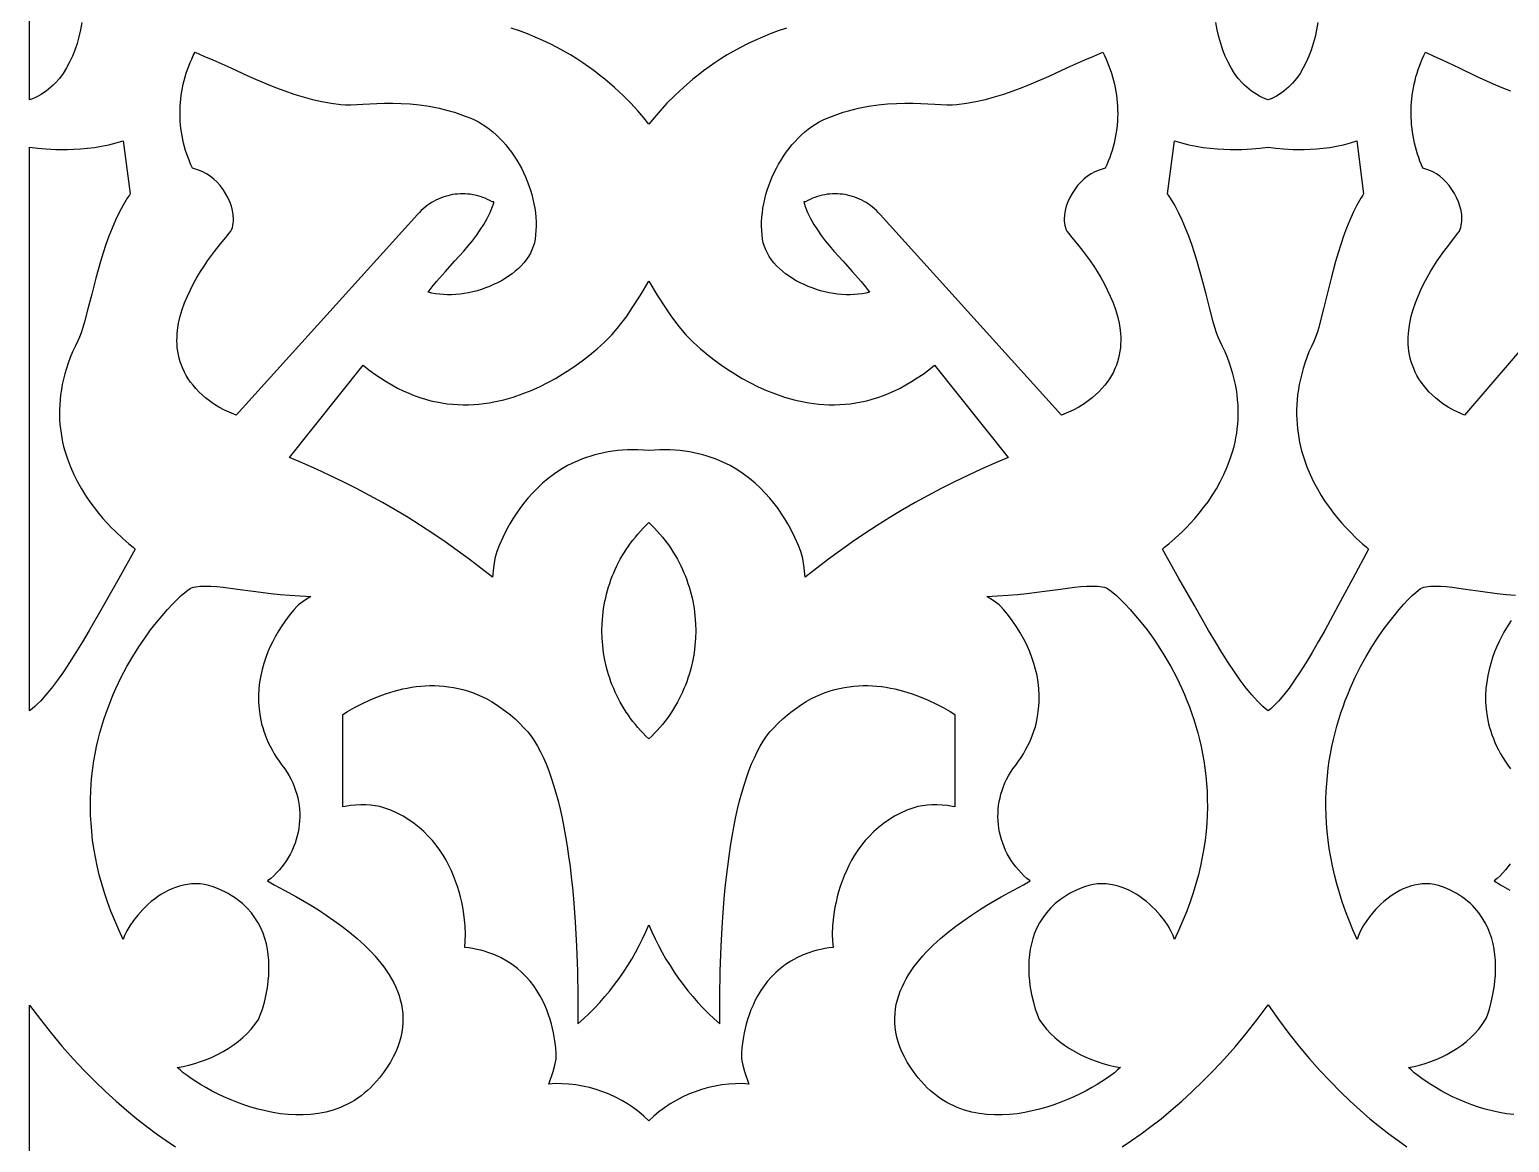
# Model space of a CAD drawing. Extents: x -350 to 350, y -780 to 780.
# Drawn here: x -270 to -174.4, y -647.1 to -575.2 of the extents above; entities that cross this region are included whole.
import ezdxf

# ---------------------------------------------------------------- set-up
doc = ezdxf.new("R2010")
doc.units = 0
doc.layers.add('LAYER_1', color=18, linetype='CONTINUOUS')

msp = doc.modelspace()

# ---------------------------------------------------------------- linework, layer by layer
at = {"layer": 'LAYER_1'}
for points in [[(-266.619, -574.721), (-266.708, -575.183), (-266.814, -575.633), (-266.937, -576.069), (-267.078, -576.492), (-267.238, -576.897), (-267.417, -577.285), (-267.615, -577.654), (-267.835, -578.001), (-268.075, -578.326), (-268.338, -578.627), (-268.477, -578.768), (-268.623, -578.902), (-268.774, -579.029), (-268.931, -579.149), (-269.094, -579.262), (-269.263, -579.368), (-269.439, -579.466), (-269.62, -579.556), (-269.808, -579.638), (-270, -579.712), (-270, -539.779)], [(-221.117, -575.075), (-221.65, -575.256), (-222.167, -575.449), (-222.669, -575.654), (-223.154, -575.869), (-223.623, -576.093), (-224.077, -576.326), (-224.516, -576.566), (-224.938, -576.813), (-225.346, -577.065), (-225.738, -577.322), (-226.114, -577.582), (-226.476, -577.845), (-226.823, -578.11), (-227.154, -578.376), (-227.773, -578.906), (-228.333, -579.427), (-228.835, -579.932), (-229.28, -580.413), (-229.669, -580.863), (-230.002, -581.273), (-230.336, -580.863), (-230.724, -580.413), (-231.169, -579.932), (-231.671, -579.427), (-232.231, -578.906), (-232.85, -578.376), (-233.182, -578.11), (-233.528, -577.845), (-233.89, -577.582), (-234.267, -577.322), (-234.659, -577.065), (-235.066, -576.813), (-235.489, -576.566), (-235.927, -576.326), (-236.381, -576.093), (-236.85, -575.869), (-237.336, -575.654), (-237.837, -575.449), (-238.354, -575.256), (-238.888, -575.075)], [(-186.786, -574.721), (-186.871, -575.183), (-186.971, -575.633), (-187.088, -576.069), (-187.222, -576.492), (-187.374, -576.897), (-187.544, -577.285), (-187.733, -577.654), (-187.941, -578.001), (-188.17, -578.326), (-188.419, -578.627), (-188.552, -578.768), (-188.69, -578.902), (-188.833, -579.029), (-188.983, -579.149), (-189.138, -579.262), (-189.298, -579.368), (-189.465, -579.466), (-189.637, -579.556), (-189.816, -579.638), (-190.001, -579.712), (-190.196, -579.638), (-190.384, -579.556), (-190.566, -579.466), (-190.741, -579.368), (-190.91, -579.262), (-191.073, -579.149), (-191.23, -579.029), (-191.382, -578.902), (-191.527, -578.768), (-191.667, -578.627), (-191.929, -578.326), (-192.17, -578.001), (-192.389, -577.654), (-192.588, -577.285), (-192.767, -576.897), (-192.926, -576.492), (-193.067, -576.069), (-193.19, -575.633), (-193.296, -575.183), (-193.385, -574.721)], [(-166.188, -587.12), (-177.319, -600.072), (-178.035, -599.748), (-178.381, -599.561), (-178.549, -599.458), (-178.711, -599.346), (-178.963, -599.156), (-179.197, -598.961), (-179.414, -598.763), (-179.615, -598.562), (-179.801, -598.357), (-179.97, -598.15), (-180.125, -597.939), (-180.265, -597.726), (-180.39, -597.511), (-180.502, -597.293), (-180.601, -597.074), (-180.686, -596.852), (-180.759, -596.63), (-180.82, -596.405), (-180.869, -596.18), (-180.907, -595.954), (-180.934, -595.727), (-180.95, -595.5), (-180.957, -595.273), (-180.954, -595.045), (-180.941, -594.818), (-180.92, -594.591), (-180.853, -594.139), (-180.755, -593.691), (-180.631, -593.248), (-180.484, -592.813), (-180.317, -592.388), (-180.132, -591.973), (-179.935, -591.57), (-179.727, -591.182), (-179.513, -590.81), (-179.296, -590.455), (-179.078, -590.119), (-178.657, -589.512), (-178.276, -589.003), (-177.963, -588.604), (-177.744, -588.33), (-177.646, -588.193), (-177.596, -588.072), (-177.556, -587.947), (-177.525, -587.819), (-177.503, -587.687), (-177.49, -587.553), (-177.485, -587.417), (-177.498, -587.14), (-177.542, -586.858), (-177.613, -586.576), (-177.709, -586.295), (-177.829, -586.019), (-177.97, -585.752), (-178.13, -585.496), (-178.307, -585.255), (-178.498, -585.031), (-178.701, -584.827), (-178.915, -584.647), (-179.136, -584.495), (-179.363, -584.372), (-179.627, -584.258), (-179.883, -584.164), (-180.008, -584.126), (-180.105, -583.902), (-180.195, -583.675), (-180.278, -583.446), (-180.355, -583.216), (-180.425, -582.983), (-180.489, -582.75), (-180.546, -582.514), (-180.597, -582.278), (-180.641, -582.041), (-180.678, -581.802), (-180.709, -581.563), (-180.733, -581.324), (-180.751, -581.083), (-180.762, -580.843), (-180.767, -580.602), (-180.765, -580.362), (-180.757, -580.121), (-180.742, -579.881), (-180.72, -579.642), (-180.692, -579.402), (-180.658, -579.164), (-180.617, -578.927), (-180.569, -578.69), (-180.515, -578.455), (-180.454, -578.222), (-180.387, -577.989), (-180.314, -577.759), (-180.234, -577.53), (-180.147, -577.304), (-180.054, -577.079), (-179.954, -576.857), (-179.848, -576.637), (-179.299, -576.88), (-178.752, -577.132), (-177.657, -577.653), (-176.561, -578.176), (-175.459, -578.679), (-174.904, -578.915), (-174.346, -579.137)], [(-174.138, -645.254), (-174.604, -645.201), (-175.066, -645.124), (-175.524, -645.026), (-175.976, -644.909), (-176.42, -644.774), (-176.854, -644.624), (-177.278, -644.461), (-177.689, -644.287), (-178.086, -644.103), (-178.467, -643.912), (-178.831, -643.717), (-179.176, -643.518), (-179.501, -643.319), (-179.804, -643.12), (-180.084, -642.925), (-180.338, -642.735), (-180.566, -642.552), (-180.765, -642.378), (-180.934, -642.216), (-180.577, -642.147), (-180.218, -642.061), (-179.86, -641.958), (-179.504, -641.837), (-179.151, -641.7), (-178.804, -641.545), (-178.463, -641.374), (-178.131, -641.187), (-177.808, -640.984), (-177.497, -640.764), (-177.199, -640.529), (-176.916, -640.279), (-176.648, -640.013), (-176.398, -639.732), (-176.168, -639.436), (-175.958, -639.126), (-175.907, -639.014), (-175.82, -638.781), (-175.711, -638.44), (-175.594, -638.006), (-175.481, -637.493), (-175.387, -636.914), (-175.352, -636.605), (-175.326, -636.285), (-175.311, -635.955), (-175.31, -635.618), (-175.324, -635.276), (-175.354, -634.929), (-175.402, -634.58), (-175.47, -634.231), (-175.56, -633.883), (-175.673, -633.538), (-175.811, -633.198), (-175.976, -632.865), (-176.169, -632.54), (-176.392, -632.225), (-176.647, -631.922), (-176.787, -631.775), (-176.936, -631.633), (-177.093, -631.494), (-177.26, -631.359), (-177.435, -631.228), (-177.62, -631.102), (-177.815, -630.981), (-178.02, -630.864), (-178.234, -630.753), (-178.459, -630.647), (-178.732, -630.538), (-179.003, -630.454), (-179.271, -630.396), (-179.536, -630.362), (-179.797, -630.349), (-180.055, -630.358), (-180.308, -630.387), (-180.557, -630.435), (-180.801, -630.5), (-181.04, -630.582), (-181.273, -630.678), (-181.5, -630.788), (-181.721, -630.91), (-181.935, -631.044), (-182.142, -631.188), (-182.342, -631.34), (-182.534, -631.5), (-182.718, -631.666), (-182.893, -631.837), (-183.06, -632.011), (-183.366, -632.367), (-183.632, -632.722), (-183.856, -633.067), (-184.035, -633.392), (-184.167, -633.687), (-184.213, -633.82), (-184.247, -633.942), (-184.522, -633.328), (-184.774, -632.72), (-185.005, -632.117), (-185.214, -631.521), (-185.403, -630.931), (-185.571, -630.347), (-185.719, -629.769), (-185.849, -629.198), (-185.96, -628.633), (-186.053, -628.075), (-186.129, -627.524), (-186.188, -626.98), (-186.231, -626.443), (-186.258, -625.913), (-186.27, -625.39), (-186.267, -624.875), (-186.251, -624.368), (-186.221, -623.868), (-186.178, -623.376), (-186.123, -622.891), (-186.056, -622.415), (-185.978, -621.947), (-185.889, -621.487), (-185.79, -621.036), (-185.682, -620.593), (-185.565, -620.159), (-185.439, -619.733), (-185.306, -619.317), (-185.165, -618.909), (-185.018, -618.51), (-184.865, -618.121), (-184.706, -617.741), (-184.374, -617.01), (-184.026, -616.317), (-183.668, -615.664), (-183.303, -615.052), (-182.936, -614.482), (-182.572, -613.954), (-182.214, -613.47), (-181.869, -613.031), (-181.539, -612.637), (-181.231, -612.289), (-180.947, -611.989), (-180.693, -611.738), (-180.473, -611.536), (-180.291, -611.384), (-180.153, -611.283), (-180.062, -611.235), (-179.939, -611.198), (-179.808, -611.169), (-179.525, -611.131), (-179.214, -611.117), (-178.876, -611.125), (-178.51, -611.151), (-178.117, -611.193), (-177.25, -611.311), (-176.277, -611.453), (-175.199, -611.596), (-174.622, -611.66), (-174.02, -611.716)], [(-174.298, -613.339), (-174.609, -613.825), (-174.768, -614.099), (-174.926, -614.391), (-175.081, -614.702), (-175.231, -615.031), (-175.374, -615.375), (-175.506, -615.736), (-175.626, -616.111), (-175.731, -616.501), (-175.819, -616.903), (-175.887, -617.318), (-175.934, -617.744), (-175.956, -618.18), (-175.953, -618.626), (-175.92, -619.081), (-175.856, -619.544), (-175.759, -620.014), (-175.697, -620.251), (-175.625, -620.49), (-175.544, -620.73), (-175.454, -620.972), (-175.353, -621.214), (-175.242, -621.458), (-175.12, -621.702), (-174.987, -621.947), (-174.843, -622.193), (-174.687, -622.44), (-174.519, -622.686), (-174.339, -622.934)], [(-174.371, -629.059), (-174.517, -629.261), (-174.673, -629.456), (-174.839, -629.645), (-175.015, -629.826), (-175.201, -629.999), (-175.397, -630.164), (-174.99, -630.411), (-174.383, -630.757)], [(-270, -662.546), (-270, -638.181), (-269.297, -639.119), (-268.591, -640.011), (-267.886, -640.855), (-267.183, -641.651), (-266.483, -642.402), (-265.788, -643.11), (-265.099, -643.774), (-264.418, -644.397), (-263.746, -644.979), (-263.084, -645.523), (-262.434, -646.03), (-261.797, -646.5), (-261.175, -646.935), (-260.569, -647.337)], [(-199.436, -647.337), (-198.83, -646.935), (-198.207, -646.5), (-197.57, -646.03), (-196.92, -645.523), (-196.259, -644.979), (-195.587, -644.397), (-194.905, -643.774), (-194.217, -643.11), (-193.522, -642.402), (-192.822, -641.651), (-192.118, -640.855), (-191.413, -640.011), (-190.707, -639.119), (-190.001, -638.178), (-189.33, -639.119), (-188.66, -640.011), (-187.99, -640.855), (-187.322, -641.651), (-186.657, -642.402), (-185.997, -643.11), (-185.342, -643.774), (-184.695, -644.397), (-184.057, -644.979), (-183.428, -645.523), (-182.81, -646.03), (-182.205, -646.5), (-181.614, -646.935), (-181.038, -647.337)]]:
    msp.add_lwpolyline(points, dxfattribs=at)
for points in [[(-258.738, -576.88), (-258.162, -577.132), (-257.01, -577.653), (-255.856, -578.176), (-254.695, -578.679), (-254.111, -578.915), (-253.524, -579.137), (-252.933, -579.342), (-252.337, -579.527), (-251.736, -579.689), (-251.13, -579.825), (-250.518, -579.933), (-249.9, -580.008), (-249.593, -580.025), (-249.252, -580.025), (-248.47, -579.991), (-247.563, -579.944), (-247.067, -579.929), (-246.542, -579.925), (-245.992, -579.938), (-245.417, -579.972), (-244.818, -580.032), (-244.196, -580.123), (-243.554, -580.25), (-243.225, -580.328), (-242.891, -580.417), (-242.553, -580.518), (-242.21, -580.631), (-241.862, -580.756), (-241.511, -580.894), (-241.258, -581.007), (-241.009, -581.135), (-240.767, -581.277), (-240.53, -581.433), (-240.299, -581.601), (-240.075, -581.782), (-239.857, -581.975), (-239.646, -582.179), (-239.442, -582.393), (-239.246, -582.617), (-239.057, -582.85), (-238.876, -583.092), (-238.704, -583.342), (-238.54, -583.598), (-238.385, -583.862), (-238.238, -584.131), (-238.101, -584.405), (-237.974, -584.684), (-237.856, -584.967), (-237.749, -585.254), (-237.652, -585.543), (-237.566, -585.834), (-237.49, -586.127), (-237.426, -586.42), (-237.373, -586.713), (-237.333, -587.006), (-237.304, -587.298), (-237.287, -587.588), (-237.283, -587.875), (-237.292, -588.16), (-237.314, -588.44), (-237.349, -588.716), (-237.396, -588.952), (-237.464, -589.182), (-237.551, -589.406), (-237.657, -589.623), (-237.781, -589.834), (-237.921, -590.038), (-238.077, -590.235), (-238.248, -590.425), (-238.432, -590.607), (-238.629, -590.781), (-238.838, -590.947), (-239.058, -591.105), (-239.288, -591.254), (-239.527, -591.395), (-239.774, -591.526), (-240.028, -591.648), (-240.288, -591.761), (-240.553, -591.864), (-240.822, -591.956), (-241.094, -592.039), (-241.369, -592.11), (-241.645, -592.171), (-241.921, -592.221), (-242.197, -592.259), (-242.47, -592.286), (-242.742, -592.301), (-243.009, -592.304), (-243.273, -592.295), (-243.53, -592.273), (-243.782, -592.238), (-244.026, -592.19), (-244.261, -592.129), (-243.994, -591.787), (-243.716, -591.451), (-243.137, -590.791), (-242.545, -590.139), (-241.959, -589.483), (-241.675, -589.15), (-241.401, -588.812), (-241.138, -588.468), (-240.89, -588.115), (-240.658, -587.754), (-240.446, -587.381), (-240.256, -586.996), (-240.091, -586.598), (-240.024, -586.377), (-240.009, -586.3), (-240.116, -586.299), (-240.267, -586.216), (-240.42, -586.14), (-240.575, -586.072), (-240.732, -586.011), (-240.89, -585.957), (-241.05, -585.91), (-241.211, -585.871), (-241.373, -585.839), (-241.536, -585.814), (-241.699, -585.796), (-241.863, -585.785), (-242.026, -585.781), (-242.189, -585.784), (-242.352, -585.794), (-242.514, -585.811), (-242.675, -585.835), (-242.835, -585.866), (-242.993, -585.904), (-243.15, -585.948), (-243.305, -585.999), (-243.458, -586.057), (-243.609, -586.121), (-243.757, -586.192), (-243.902, -586.269), (-244.045, -586.353), (-244.184, -586.444), (-244.319, -586.541), (-244.451, -586.644), (-244.579, -586.753), (-244.703, -586.869), (-244.822, -586.992), (-244.937, -587.12), (-256.654, -600.072), (-257.408, -599.748), (-257.772, -599.561), (-257.948, -599.458), (-258.119, -599.346), (-258.384, -599.156), (-258.63, -598.961), (-258.859, -598.763), (-259.071, -598.562), (-259.266, -598.357), (-259.444, -598.15), (-259.607, -597.939), (-259.754, -597.726), (-259.887, -597.511), (-260.005, -597.293), (-260.108, -597.074), (-260.198, -596.852), (-260.275, -596.63), (-260.339, -596.405), (-260.391, -596.18), (-260.43, -595.954), (-260.459, -595.727), (-260.476, -595.5), (-260.483, -595.273), (-260.479, -595.045), (-260.466, -594.818), (-260.444, -594.591), (-260.373, -594.139), (-260.271, -593.691), (-260.14, -593.248), (-259.985, -592.813), (-259.809, -592.388), (-259.615, -591.973), (-259.407, -591.57), (-259.189, -591.182), (-258.963, -590.81), (-258.734, -590.455), (-258.505, -590.119), (-258.062, -589.512), (-257.661, -589.003), (-257.332, -588.604), (-257.101, -588.33), (-256.998, -588.193), (-256.946, -588.072), (-256.903, -587.947), (-256.871, -587.819), (-256.848, -587.687), (-256.833, -587.553), (-256.828, -587.417), (-256.842, -587.14), (-256.888, -586.858), (-256.963, -586.576), (-257.064, -586.295), (-257.191, -586.019), (-257.339, -585.752), (-257.507, -585.496), (-257.693, -585.255), (-257.894, -585.031), (-258.109, -584.827), (-258.333, -584.647), (-258.566, -584.495), (-258.806, -584.372), (-259.083, -584.258), (-259.353, -584.164), (-259.484, -584.126), (-259.586, -583.902), (-259.68, -583.675), (-259.768, -583.446), (-259.849, -583.216), (-259.923, -582.983), (-259.99, -582.75), (-260.05, -582.514), (-260.104, -582.278), (-260.15, -582.041), (-260.189, -581.802), (-260.222, -581.563), (-260.247, -581.324), (-260.266, -581.083), (-260.278, -580.843), (-260.283, -580.602), (-260.281, -580.362), (-260.272, -580.121), (-260.256, -579.881), (-260.234, -579.642), (-260.204, -579.402), (-260.168, -579.164), (-260.125, -578.927), (-260.075, -578.69), (-260.018, -578.455), (-259.954, -578.222), (-259.883, -577.989), (-259.806, -577.759), (-259.721, -577.53), (-259.63, -577.304), (-259.532, -577.079), (-259.427, -576.857), (-259.316, -576.637)], [(-200.577, -576.857), (-200.472, -577.079), (-200.374, -577.304), (-200.283, -577.53), (-200.199, -577.759), (-200.121, -577.989), (-200.05, -578.222), (-199.987, -578.455), (-199.93, -578.69), (-199.88, -578.927), (-199.836, -579.164), (-199.8, -579.402), (-199.771, -579.642), (-199.748, -579.881), (-199.732, -580.121), (-199.723, -580.362), (-199.721, -580.602), (-199.726, -580.843), (-199.738, -581.083), (-199.757, -581.324), (-199.783, -581.563), (-199.815, -581.802), (-199.854, -582.041), (-199.901, -582.278), (-199.954, -582.514), (-200.014, -582.75), (-200.081, -582.983), (-200.155, -583.216), (-200.236, -583.446), (-200.324, -583.675), (-200.419, -583.902), (-200.52, -584.126), (-200.652, -584.164), (-200.922, -584.258), (-201.199, -584.372), (-201.438, -584.495), (-201.671, -584.647), (-201.896, -584.827), (-202.11, -585.031), (-202.311, -585.255), (-202.497, -585.496), (-202.665, -585.752), (-202.814, -586.019), (-202.94, -586.295), (-203.042, -586.576), (-203.117, -586.858), (-203.162, -587.14), (-203.176, -587.417), (-203.171, -587.553), (-203.157, -587.687), (-203.134, -587.819), (-203.101, -587.947), (-203.059, -588.072), (-203.007, -588.193), (-202.904, -588.33), (-202.673, -588.604), (-202.343, -589.003), (-201.942, -589.512), (-201.499, -590.119), (-201.27, -590.455), (-201.041, -590.81), (-200.816, -591.182), (-200.597, -591.57), (-200.389, -591.973), (-200.195, -592.388), (-200.019, -592.813), (-199.864, -593.248), (-199.733, -593.691), (-199.631, -594.139), (-199.56, -594.591), (-199.538, -594.818), (-199.525, -595.045), (-199.522, -595.273), (-199.528, -595.5), (-199.546, -595.727), (-199.574, -595.954), (-199.614, -596.18), (-199.665, -596.405), (-199.729, -596.63), (-199.806, -596.852), (-199.896, -597.074), (-200, -597.293), (-200.118, -597.511), (-200.25, -597.726), (-200.397, -597.939), (-200.56, -598.15), (-200.739, -598.357), (-200.934, -598.562), (-201.145, -598.763), (-201.374, -598.961), (-201.621, -599.156), (-201.885, -599.346), (-202.056, -599.458), (-202.232, -599.561), (-202.597, -599.748), (-203.35, -600.072), (-215.067, -587.12), (-215.182, -586.992), (-215.301, -586.869), (-215.425, -586.753), (-215.553, -586.644), (-215.685, -586.541), (-215.821, -586.444), (-215.96, -586.353), (-216.102, -586.269), (-216.247, -586.192), (-216.395, -586.121), (-216.546, -586.057), (-216.699, -585.999), (-216.854, -585.948), (-217.011, -585.904), (-217.169, -585.866), (-217.329, -585.835), (-217.49, -585.811), (-217.652, -585.794), (-217.815, -585.784), (-217.978, -585.781), (-218.142, -585.785), (-218.305, -585.796), (-218.468, -585.814), (-218.631, -585.839), (-218.793, -585.871), (-218.954, -585.91), (-219.114, -585.957), (-219.273, -586.011), (-219.429, -586.072), (-219.585, -586.14), (-219.738, -586.216), (-219.888, -586.299), (-219.996, -586.3), (-219.981, -586.377), (-219.913, -586.598), (-219.748, -586.996), (-219.558, -587.381), (-219.346, -587.754), (-219.115, -588.115), (-218.866, -588.468), (-218.604, -588.812), (-218.329, -589.15), (-218.045, -589.483), (-217.459, -590.139), (-216.867, -590.791), (-216.288, -591.451), (-216.01, -591.787), (-215.743, -592.129), (-215.979, -592.19), (-216.223, -592.238), (-216.474, -592.273), (-216.732, -592.295), (-216.995, -592.304), (-217.263, -592.301), (-217.534, -592.286), (-217.808, -592.259), (-218.083, -592.221), (-218.36, -592.171), (-218.635, -592.11), (-218.91, -592.039), (-219.182, -591.956), (-219.452, -591.864), (-219.717, -591.761), (-219.977, -591.648), (-220.231, -591.526), (-220.477, -591.395), (-220.716, -591.254), (-220.946, -591.105), (-221.166, -590.947), (-221.375, -590.781), (-221.572, -590.607), (-221.757, -590.425), (-221.927, -590.235), (-222.083, -590.038), (-222.224, -589.834), (-222.347, -589.623), (-222.453, -589.406), (-222.54, -589.182), (-222.608, -588.952), (-222.655, -588.716), (-222.691, -588.44), (-222.713, -588.16), (-222.721, -587.875), (-222.717, -587.588), (-222.701, -587.298), (-222.672, -587.006), (-222.631, -586.713), (-222.578, -586.42), (-222.514, -586.127), (-222.439, -585.834), (-222.352, -585.543), (-222.255, -585.254), (-222.148, -584.967), (-222.03, -584.684), (-221.903, -584.405), (-221.766, -584.131), (-221.62, -583.862), (-221.465, -583.598), (-221.301, -583.342), (-221.128, -583.092), (-220.947, -582.85), (-220.758, -582.617), (-220.562, -582.393), (-220.358, -582.179), (-220.147, -581.975), (-219.929, -581.782), (-219.705, -581.601), (-219.474, -581.433), (-219.237, -581.277), (-218.995, -581.135), (-218.747, -581.007), (-218.494, -580.894), (-218.142, -580.756), (-217.795, -580.631), (-217.452, -580.518), (-217.113, -580.417), (-216.78, -580.328), (-216.451, -580.25), (-215.808, -580.123), (-215.187, -580.032), (-214.588, -579.972), (-214.012, -579.938), (-213.462, -579.925), (-212.938, -579.929), (-212.441, -579.944), (-211.535, -579.991), (-210.753, -580.025), (-210.411, -580.025), (-210.105, -580.008), (-209.486, -579.933), (-208.874, -579.825), (-208.268, -579.689), (-207.667, -579.527), (-207.072, -579.342), (-206.481, -579.137), (-205.893, -578.915), (-205.309, -578.679), (-204.149, -578.176), (-202.995, -577.653), (-201.843, -577.132), (-201.266, -576.88), (-200.689, -576.637)], [(-263.51, -585.793), (-263.557, -585.859), (-263.698, -586.07), (-263.965, -586.515), (-264.216, -586.986), (-264.45, -587.481), (-264.67, -587.994), (-264.875, -588.521), (-265.066, -589.059), (-265.246, -589.602), (-265.414, -590.147), (-265.719, -591.224), (-265.99, -592.257), (-266.235, -593.211), (-266.46, -594.054), (-266.568, -594.423), (-266.674, -594.751), (-266.78, -595.034), (-266.885, -595.268), (-267.064, -595.636), (-267.227, -595.999), (-267.374, -596.359), (-267.506, -596.715), (-267.622, -597.067), (-267.725, -597.414), (-267.813, -597.758), (-267.887, -598.097), (-267.948, -598.432), (-267.997, -598.763), (-268.032, -599.089), (-268.056, -599.411), (-268.069, -599.728), (-268.07, -600.041), (-268.06, -600.35), (-268.04, -600.653), (-268.01, -600.952), (-267.971, -601.246), (-267.922, -601.536), (-267.865, -601.82), (-267.8, -602.1), (-267.727, -602.375), (-267.559, -602.909), (-267.364, -603.423), (-267.147, -603.916), (-266.911, -604.388), (-266.658, -604.837), (-266.393, -605.265), (-266.118, -605.67), (-265.837, -606.052), (-265.554, -606.41), (-265.271, -606.745), (-264.993, -607.055), (-264.722, -607.341), (-264.461, -607.601), (-263.987, -608.044), (-263.596, -608.382), (-263.315, -608.61), (-263.172, -608.725), (-264.243, -610.626), (-265.235, -612.382), (-266.156, -613.979), (-266.593, -614.715), (-267.015, -615.407), (-267.423, -616.053), (-267.82, -616.652), (-268.205, -617.203), (-268.58, -617.704), (-268.947, -618.153), (-269.305, -618.549), (-269.481, -618.727), (-269.656, -618.891), (-269.83, -619.041), (-270, -619.175), (-270, -582.767), (-269.47, -582.831), (-268.954, -582.877), (-268.305, -582.911), (-267.547, -582.918), (-267.136, -582.906), (-266.708, -582.881), (-266.265, -582.841), (-265.811, -582.785), (-265.348, -582.71), (-264.881, -582.614), (-264.412, -582.495), (-263.965, -582.357)], [(-183.833, -585.793), (-183.877, -585.859), (-184.011, -586.07), (-184.265, -586.515), (-184.503, -586.986), (-184.726, -587.481), (-184.934, -587.994), (-185.129, -588.521), (-185.311, -589.059), (-185.481, -589.602), (-185.641, -590.147), (-185.931, -591.224), (-186.189, -592.257), (-186.421, -593.211), (-186.635, -594.054), (-186.738, -594.423), (-186.839, -594.751), (-186.939, -595.034), (-187.039, -595.268), (-187.209, -595.636), (-187.363, -595.999), (-187.503, -596.359), (-187.628, -596.715), (-187.739, -597.067), (-187.836, -597.414), (-187.92, -597.758), (-187.991, -598.097), (-188.049, -598.432), (-188.095, -598.763), (-188.129, -599.089), (-188.152, -599.411), (-188.163, -599.728), (-188.164, -600.041), (-188.155, -600.35), (-188.136, -600.653), (-188.108, -600.952), (-188.07, -601.246), (-188.024, -601.536), (-187.97, -601.82), (-187.908, -602.1), (-187.838, -602.375), (-187.679, -602.909), (-187.494, -603.423), (-187.288, -603.916), (-187.063, -604.388), (-186.823, -604.837), (-186.571, -605.265), (-186.31, -605.67), (-186.044, -606.052), (-185.774, -606.41), (-185.506, -606.745), (-185.241, -607.055), (-184.984, -607.341), (-184.736, -607.601), (-184.286, -608.044), (-183.914, -608.382), (-183.648, -608.61), (-183.512, -608.725), (-184.529, -610.626), (-185.471, -612.382), (-186.346, -613.979), (-186.761, -614.715), (-187.162, -615.407), (-187.55, -616.053), (-187.927, -616.652), (-188.293, -617.203), (-188.649, -617.704), (-188.997, -618.153), (-189.338, -618.549), (-189.506, -618.727), (-189.672, -618.891), (-189.837, -619.041), (-190.001, -619.177), (-190.174, -619.041), (-190.348, -618.891), (-190.523, -618.727), (-190.699, -618.549), (-191.058, -618.153), (-191.424, -617.704), (-191.799, -617.203), (-192.185, -616.652), (-192.581, -616.053), (-192.99, -615.407), (-193.412, -614.715), (-193.848, -613.979), (-194.769, -612.382), (-195.761, -610.626), (-196.832, -608.725), (-196.689, -608.61), (-196.409, -608.382), (-196.018, -608.044), (-195.543, -607.601), (-195.283, -607.341), (-195.012, -607.055), (-194.733, -606.745), (-194.45, -606.41), (-194.167, -606.052), (-193.886, -605.67), (-193.612, -605.265), (-193.346, -604.837), (-193.094, -604.388), (-192.857, -603.916), (-192.64, -603.423), (-192.446, -602.909), (-192.278, -602.375), (-192.205, -602.1), (-192.139, -601.82), (-192.082, -601.536), (-192.034, -601.246), (-191.994, -600.952), (-191.964, -600.653), (-191.944, -600.35), (-191.935, -600.041), (-191.936, -599.728), (-191.948, -599.411), (-191.972, -599.089), (-192.008, -598.763), (-192.056, -598.432), (-192.117, -598.097), (-192.192, -597.758), (-192.28, -597.414), (-192.382, -597.067), (-192.499, -596.715), (-192.631, -596.359), (-192.778, -595.999), (-192.941, -595.636), (-193.12, -595.268), (-193.225, -595.034), (-193.33, -594.751), (-193.436, -594.423), (-193.544, -594.054), (-193.77, -593.211), (-194.014, -592.257), (-194.285, -591.224), (-194.591, -590.147), (-194.759, -589.602), (-194.938, -589.059), (-195.13, -588.521), (-195.335, -587.994), (-195.554, -587.481), (-195.788, -586.986), (-196.039, -586.515), (-196.307, -586.07), (-196.447, -585.859), (-196.494, -585.793), (-196.04, -582.357), (-195.592, -582.495), (-195.123, -582.614), (-194.656, -582.71), (-194.194, -582.785), (-193.74, -582.841), (-193.297, -582.881), (-192.868, -582.906), (-192.457, -582.918), (-191.7, -582.911), (-191.051, -582.877), (-190.534, -582.831), (-190.001, -582.767), (-189.495, -582.831), (-189.004, -582.877), (-188.387, -582.911), (-187.668, -582.918), (-187.278, -582.906), (-186.87, -582.881), (-186.45, -582.841), (-186.018, -582.785), (-185.579, -582.71), (-185.135, -582.614), (-184.69, -582.495), (-184.265, -582.357)], [(-229.457, -592.327), (-228.889, -593.218), (-228.591, -593.653), (-228.281, -594.078), (-227.955, -594.492), (-227.613, -594.891), (-227.46, -595.051), (-227.142, -595.36), (-226.671, -595.784), (-226.058, -596.291), (-225.701, -596.565), (-225.313, -596.847), (-224.895, -597.134), (-224.448, -597.42), (-223.973, -597.703), (-223.473, -597.978), (-222.947, -598.24), (-222.399, -598.486), (-221.828, -598.711), (-221.237, -598.912), (-220.626, -599.085), (-220.314, -599.159), (-219.998, -599.224), (-219.677, -599.28), (-219.353, -599.327), (-219.025, -599.363), (-218.693, -599.389), (-218.357, -599.403), (-218.019, -599.405), (-217.677, -599.395), (-217.332, -599.373), (-216.985, -599.337), (-216.635, -599.287), (-216.282, -599.222), (-215.928, -599.143), (-215.571, -599.049), (-215.212, -598.938), (-214.851, -598.812), (-214.489, -598.668), (-214.126, -598.507), (-213.761, -598.328), (-213.395, -598.13), (-213.029, -597.914), (-212.661, -597.678), (-212.293, -597.422), (-211.925, -597.145), (-211.556, -596.848), (-206.784, -602.823), (-207.663, -603.189), (-208.536, -603.572), (-209.403, -603.971), (-210.262, -604.387), (-211.115, -604.818), (-211.96, -605.265), (-212.798, -605.727), (-213.627, -606.205), (-214.447, -606.698), (-215.258, -607.205), (-216.059, -607.727), (-216.85, -608.263), (-217.631, -608.813), (-218.401, -609.377), (-219.16, -609.955), (-219.907, -610.546), (-219.97, -609.94), (-220.005, -609.638), (-220.054, -609.338), (-220.189, -608.896), (-220.344, -608.488), (-220.564, -607.984), (-220.853, -607.406), (-221.025, -607.096), (-221.216, -606.775), (-221.427, -606.447), (-221.658, -606.114), (-221.911, -605.779), (-222.185, -605.444), (-222.481, -605.112), (-222.8, -604.787), (-223.142, -604.469), (-223.509, -604.164), (-223.9, -603.872), (-224.316, -603.597), (-224.758, -603.341), (-225.227, -603.108), (-225.471, -603), (-225.723, -602.899), (-225.981, -602.805), (-226.246, -602.718), (-226.518, -602.639), (-226.798, -602.567), (-227.084, -602.504), (-227.378, -602.45), (-227.68, -602.404), (-227.988, -602.368), (-228.305, -602.341), (-228.629, -602.324), (-228.96, -602.318), (-229.299, -602.322), (-229.647, -602.337), (-230.002, -602.364), (-230.358, -602.337), (-230.705, -602.322), (-231.044, -602.318), (-231.376, -602.324), (-231.7, -602.341), (-232.016, -602.368), (-232.325, -602.404), (-232.626, -602.45), (-232.92, -602.504), (-233.207, -602.567), (-233.486, -602.639), (-233.758, -602.718), (-234.024, -602.805), (-234.282, -602.899), (-234.533, -603), (-234.777, -603.108), (-235.246, -603.341), (-235.688, -603.597), (-236.105, -603.872), (-236.496, -604.164), (-236.862, -604.469), (-237.205, -604.787), (-237.524, -605.112), (-237.82, -605.444), (-238.094, -605.779), (-238.346, -606.114), (-238.578, -606.447), (-238.789, -606.775), (-238.98, -607.096), (-239.152, -607.406), (-239.441, -607.984), (-239.66, -608.488), (-239.815, -608.896), (-239.951, -609.338), (-239.999, -609.638), (-240.035, -609.94), (-240.097, -610.546), (-240.844, -609.955), (-241.603, -609.377), (-242.373, -608.813), (-243.154, -608.263), (-243.945, -607.727), (-244.747, -607.205), (-245.558, -606.698), (-246.378, -606.205), (-247.207, -605.727), (-248.044, -605.265), (-248.889, -604.818), (-249.742, -604.387), (-250.602, -603.971), (-251.469, -603.572), (-252.342, -603.189), (-253.22, -602.823), (-248.448, -596.848), (-248.08, -597.145), (-247.711, -597.422), (-247.343, -597.678), (-246.976, -597.914), (-246.609, -598.13), (-246.243, -598.328), (-245.879, -598.507), (-245.515, -598.668), (-245.153, -598.812), (-244.792, -598.938), (-244.434, -599.049), (-244.077, -599.143), (-243.722, -599.222), (-243.37, -599.287), (-243.02, -599.337), (-242.672, -599.373), (-242.327, -599.395), (-241.986, -599.405), (-241.647, -599.403), (-241.312, -599.389), (-240.98, -599.363), (-240.652, -599.327), (-240.327, -599.28), (-240.007, -599.224), (-239.69, -599.159), (-239.378, -599.085), (-238.768, -598.912), (-238.176, -598.711), (-237.606, -598.486), (-237.057, -598.24), (-236.532, -597.978), (-236.031, -597.703), (-235.557, -597.42), (-235.11, -597.134), (-234.691, -596.847), (-234.303, -596.565), (-233.946, -596.291), (-233.333, -595.784), (-232.862, -595.36), (-232.545, -595.051), (-232.391, -594.891), (-232.049, -594.492), (-231.724, -594.078), (-231.413, -593.653), (-231.115, -593.218), (-230.548, -592.327), (-230.002, -591.424)], [(-229.815, -607.197), (-229.635, -607.38), (-229.461, -607.566), (-229.292, -607.756), (-229.13, -607.95), (-228.973, -608.146), (-228.822, -608.346), (-228.678, -608.549), (-228.539, -608.754), (-228.406, -608.963), (-228.278, -609.174), (-228.157, -609.387), (-228.042, -609.603), (-227.933, -609.822), (-227.829, -610.042), (-227.732, -610.265), (-227.64, -610.489), (-227.554, -610.715), (-227.475, -610.943), (-227.401, -611.173), (-227.333, -611.404), (-227.271, -611.636), (-227.214, -611.869), (-227.164, -612.104), (-227.081, -612.576), (-227.022, -613.051), (-226.987, -613.527), (-226.975, -614.005), (-226.987, -614.482), (-227.022, -614.959), (-227.081, -615.434), (-227.164, -615.906), (-227.271, -616.374), (-227.333, -616.606), (-227.401, -616.837), (-227.475, -617.066), (-227.554, -617.294), (-227.64, -617.521), (-227.732, -617.745), (-227.829, -617.967), (-227.933, -618.188), (-228.042, -618.406), (-228.157, -618.622), (-228.278, -618.836), (-228.406, -619.047), (-228.539, -619.255), (-228.678, -619.461), (-228.822, -619.664), (-228.973, -619.863), (-229.13, -620.06), (-229.292, -620.253), (-229.461, -620.443), (-229.635, -620.63), (-229.815, -620.813), (-230.002, -620.992), (-230.189, -620.813), (-230.369, -620.63), (-230.544, -620.443), (-230.712, -620.253), (-230.875, -620.06), (-231.031, -619.863), (-231.182, -619.664), (-231.327, -619.461), (-231.466, -619.255), (-231.599, -619.047), (-231.726, -618.836), (-231.847, -618.622), (-231.962, -618.406), (-232.072, -618.188), (-232.175, -617.967), (-232.273, -617.745), (-232.364, -617.521), (-232.45, -617.294), (-232.53, -617.066), (-232.604, -616.837), (-232.672, -616.606), (-232.734, -616.374), (-232.84, -615.906), (-232.923, -615.434), (-232.982, -614.959), (-233.018, -614.482), (-233.029, -614.005), (-233.018, -613.527), (-232.982, -613.051), (-232.923, -612.576), (-232.84, -612.104), (-232.79, -611.869), (-232.734, -611.636), (-232.672, -611.404), (-232.604, -611.173), (-232.53, -610.943), (-232.45, -610.715), (-232.364, -610.489), (-232.273, -610.265), (-232.175, -610.042), (-232.072, -609.822), (-231.962, -609.603), (-231.847, -609.387), (-231.726, -609.174), (-231.599, -608.963), (-231.466, -608.754), (-231.327, -608.549), (-231.182, -608.346), (-231.031, -608.146), (-230.875, -607.95), (-230.712, -607.756), (-230.544, -607.566), (-230.369, -607.38), (-230.189, -607.197), (-230.002, -607.018)], [(-258.292, -611.125), (-257.907, -611.151), (-257.494, -611.193), (-256.581, -611.311), (-255.557, -611.453), (-254.423, -611.596), (-253.815, -611.66), (-253.181, -611.716), (-252.52, -611.759), (-251.833, -611.786), (-252.236, -612.053), (-252.63, -612.332), (-252.731, -612.429), (-252.919, -612.634), (-253.173, -612.94), (-253.473, -613.339), (-253.8, -613.825), (-253.968, -614.099), (-254.135, -614.391), (-254.298, -614.702), (-254.456, -615.031), (-254.606, -615.375), (-254.745, -615.736), (-254.871, -616.111), (-254.982, -616.501), (-255.074, -616.903), (-255.146, -617.318), (-255.196, -617.744), (-255.219, -618.18), (-255.215, -618.626), (-255.181, -619.081), (-255.114, -619.544), (-255.011, -620.014), (-254.946, -620.251), (-254.871, -620.49), (-254.786, -620.73), (-254.69, -620.972), (-254.584, -621.214), (-254.467, -621.458), (-254.339, -621.702), (-254.199, -621.947), (-254.047, -622.193), (-253.883, -622.44), (-253.706, -622.686), (-253.517, -622.934), (-253.37, -623.153), (-253.235, -623.378), (-253.113, -623.607), (-253.003, -623.839), (-252.905, -624.075), (-252.819, -624.314), (-252.745, -624.556), (-252.684, -624.8), (-252.634, -625.045), (-252.596, -625.292), (-252.57, -625.539), (-252.556, -625.787), (-252.553, -626.035), (-252.562, -626.283), (-252.582, -626.529), (-252.614, -626.775), (-252.658, -627.018), (-252.712, -627.259), (-252.778, -627.498), (-252.856, -627.734), (-252.944, -627.966), (-253.043, -628.194), (-253.154, -628.418), (-253.275, -628.637), (-253.407, -628.85), (-253.55, -629.059), (-253.704, -629.261), (-253.868, -629.456), (-254.043, -629.645), (-254.228, -629.826), (-254.424, -629.999), (-254.631, -630.164), (-254.202, -630.411), (-253.563, -630.757), (-252.76, -631.202), (-251.839, -631.739), (-251.35, -632.043), (-250.848, -632.368), (-250.341, -632.715), (-249.834, -633.083), (-249.333, -633.473), (-248.844, -633.883), (-248.372, -634.313), (-247.923, -634.762), (-247.71, -634.994), (-247.504, -635.231), (-247.308, -635.473), (-247.121, -635.719), (-246.944, -635.97), (-246.778, -636.225), (-246.624, -636.485), (-246.482, -636.749), (-246.354, -637.018), (-246.239, -637.291), (-246.139, -637.568), (-246.055, -637.849), (-245.987, -638.135), (-245.935, -638.425), (-245.901, -638.719), (-245.886, -639.016), (-245.89, -639.318), (-245.913, -639.624), (-245.957, -639.934), (-246.022, -640.247), (-246.109, -640.564), (-246.219, -640.885), (-246.353, -641.21), (-246.51, -641.538), (-246.693, -641.87), (-246.901, -642.205), (-247.136, -642.543), (-247.397, -642.885), (-247.585, -643.11), (-247.778, -643.323), (-247.976, -643.522), (-248.177, -643.71), (-248.383, -643.885), (-248.593, -644.049), (-248.807, -644.201), (-249.024, -644.342), (-249.245, -644.473), (-249.468, -644.592), (-249.695, -644.701), (-249.924, -644.8), (-250.156, -644.888), (-250.391, -644.968), (-250.627, -645.037), (-250.865, -645.098), (-251.105, -645.149), (-251.346, -645.192), (-251.833, -645.253), (-252.322, -645.282), (-252.814, -645.282), (-253.305, -645.254), (-253.795, -645.201), (-254.282, -645.124), (-254.764, -645.026), (-255.24, -644.909), (-255.707, -644.774), (-256.164, -644.624), (-256.61, -644.461), (-257.043, -644.287), (-257.461, -644.103), (-257.862, -643.912), (-258.245, -643.717), (-258.609, -643.518), (-258.951, -643.319), (-259.27, -643.12), (-259.564, -642.925), (-259.831, -642.735), (-260.071, -642.552), (-260.281, -642.378), (-260.459, -642.216), (-260.083, -642.147), (-259.705, -642.061), (-259.328, -641.958), (-258.953, -641.837), (-258.582, -641.7), (-258.217, -641.545), (-257.858, -641.374), (-257.508, -641.187), (-257.169, -640.984), (-256.841, -640.764), (-256.527, -640.529), (-256.229, -640.279), (-255.948, -640.013), (-255.685, -639.732), (-255.442, -639.436), (-255.221, -639.126), (-255.167, -639.014), (-255.076, -638.781), (-254.961, -638.44), (-254.837, -638.006), (-254.719, -637.493), (-254.62, -636.914), (-254.583, -636.605), (-254.556, -636.285), (-254.54, -635.955), (-254.539, -635.618), (-254.553, -635.276), (-254.585, -634.929), (-254.636, -634.58), (-254.707, -634.231), (-254.802, -633.883), (-254.921, -633.538), (-255.066, -633.198), (-255.24, -632.865), (-255.443, -632.54), (-255.678, -632.225), (-255.947, -631.922), (-256.094, -631.775), (-256.25, -631.633), (-256.416, -631.494), (-256.591, -631.359), (-256.776, -631.228), (-256.971, -631.102), (-257.176, -630.981), (-257.391, -630.864), (-257.617, -630.753), (-257.854, -630.647), (-258.141, -630.538), (-258.426, -630.454), (-258.708, -630.396), (-258.987, -630.362), (-259.262, -630.349), (-259.534, -630.358), (-259.8, -630.387), (-260.062, -630.435), (-260.319, -630.5), (-260.57, -630.582), (-260.816, -630.678), (-261.055, -630.788), (-261.287, -630.91), (-261.513, -631.044), (-261.731, -631.188), (-261.941, -631.34), (-262.143, -631.5), (-262.337, -631.666), (-262.521, -631.837), (-262.697, -632.011), (-263.019, -632.367), (-263.299, -632.722), (-263.535, -633.067), (-263.724, -633.392), (-263.862, -633.687), (-263.911, -633.82), (-263.946, -633.942), (-264.236, -633.328), (-264.501, -632.72), (-264.744, -632.117), (-264.964, -631.521), (-265.163, -630.931), (-265.34, -630.347), (-265.496, -629.769), (-265.633, -629.198), (-265.75, -628.633), (-265.848, -628.075), (-265.927, -627.524), (-265.989, -626.98), (-266.034, -626.443), (-266.063, -625.913), (-266.076, -625.39), (-266.073, -624.875), (-266.055, -624.368), (-266.024, -623.868), (-265.979, -623.376), (-265.921, -622.891), (-265.85, -622.415), (-265.768, -621.947), (-265.674, -621.487), (-265.571, -621.036), (-265.457, -620.593), (-265.333, -620.159), (-265.201, -619.733), (-265.061, -619.317), (-264.913, -618.909), (-264.758, -618.51), (-264.596, -618.121), (-264.429, -617.741), (-264.08, -617.01), (-263.714, -616.317), (-263.336, -615.664), (-262.952, -615.052), (-262.566, -614.482), (-262.183, -613.954), (-261.807, -613.47), (-261.443, -613.031), (-261.096, -612.637), (-260.771, -612.289), (-260.472, -611.989), (-260.205, -611.738), (-259.973, -611.536), (-259.782, -611.384), (-259.637, -611.283), (-259.541, -611.235), (-259.411, -611.198), (-259.273, -611.169), (-258.976, -611.131), (-258.649, -611.117)], [(-201.029, -611.131), (-200.731, -611.169), (-200.593, -611.198), (-200.463, -611.235), (-200.368, -611.283), (-200.222, -611.384), (-200.031, -611.536), (-199.8, -611.738), (-199.532, -611.989), (-199.233, -612.289), (-198.908, -612.637), (-198.561, -613.031), (-198.198, -613.47), (-197.822, -613.954), (-197.438, -614.482), (-197.052, -615.052), (-196.668, -615.664), (-196.291, -616.317), (-195.925, -617.01), (-195.575, -617.741), (-195.408, -618.121), (-195.247, -618.51), (-195.092, -618.909), (-194.944, -619.317), (-194.803, -619.733), (-194.671, -620.159), (-194.548, -620.593), (-194.434, -621.036), (-194.33, -621.487), (-194.237, -621.947), (-194.154, -622.415), (-194.084, -622.891), (-194.026, -623.376), (-193.981, -623.868), (-193.949, -624.368), (-193.932, -624.875), (-193.929, -625.39), (-193.941, -625.913), (-193.97, -626.443), (-194.015, -626.98), (-194.077, -627.524), (-194.157, -628.075), (-194.255, -628.633), (-194.372, -629.198), (-194.508, -629.769), (-194.665, -630.347), (-194.842, -630.931), (-195.04, -631.521), (-195.26, -632.117), (-195.503, -632.72), (-195.769, -633.328), (-196.058, -633.942), (-196.093, -633.82), (-196.143, -633.687), (-196.281, -633.392), (-196.469, -633.067), (-196.705, -632.722), (-196.986, -632.367), (-197.307, -632.011), (-197.483, -631.837), (-197.668, -631.666), (-197.861, -631.5), (-198.064, -631.34), (-198.274, -631.188), (-198.492, -631.044), (-198.717, -630.91), (-198.95, -630.788), (-199.189, -630.678), (-199.434, -630.582), (-199.685, -630.5), (-199.942, -630.435), (-200.204, -630.387), (-200.471, -630.358), (-200.742, -630.349), (-201.017, -630.362), (-201.296, -630.396), (-201.578, -630.454), (-201.863, -630.538), (-202.151, -630.647), (-202.388, -630.753), (-202.613, -630.864), (-202.829, -630.981), (-203.034, -631.102), (-203.228, -631.228), (-203.413, -631.359), (-203.588, -631.494), (-203.754, -631.633), (-203.91, -631.775), (-204.058, -631.922), (-204.326, -632.225), (-204.561, -632.54), (-204.765, -632.865), (-204.938, -633.198), (-205.084, -633.538), (-205.203, -633.883), (-205.297, -634.231), (-205.369, -634.58), (-205.42, -634.929), (-205.451, -635.276), (-205.466, -635.618), (-205.464, -635.955), (-205.449, -636.285), (-205.422, -636.605), (-205.384, -636.914), (-205.285, -637.493), (-205.167, -638.006), (-205.043, -638.44), (-204.929, -638.781), (-204.837, -639.014), (-204.783, -639.126), (-204.562, -639.436), (-204.32, -639.732), (-204.057, -640.013), (-203.775, -640.279), (-203.477, -640.529), (-203.163, -640.764), (-202.836, -640.984), (-202.496, -641.187), (-202.146, -641.374), (-201.788, -641.545), (-201.422, -641.7), (-201.051, -641.837), (-200.676, -641.958), (-200.299, -642.061), (-199.922, -642.147), (-199.545, -642.216), (-199.724, -642.378), (-199.933, -642.552), (-200.173, -642.735), (-200.441, -642.925), (-200.735, -643.12), (-201.054, -643.319), (-201.396, -643.518), (-201.759, -643.717), (-202.142, -643.912), (-202.544, -644.103), (-202.962, -644.287), (-203.394, -644.461), (-203.84, -644.624), (-204.298, -644.774), (-204.765, -644.909), (-205.24, -645.026), (-205.722, -645.124), (-206.209, -645.201), (-206.699, -645.254), (-207.191, -645.282), (-207.682, -645.282), (-208.172, -645.253), (-208.658, -645.192), (-208.899, -645.149), (-209.139, -645.098), (-209.378, -645.037), (-209.614, -644.968), (-209.848, -644.888), (-210.08, -644.8), (-210.309, -644.701), (-210.536, -644.592), (-210.76, -644.473), (-210.98, -644.342), (-211.197, -644.201), (-211.411, -644.049), (-211.621, -643.885), (-211.827, -643.71), (-212.029, -643.522), (-212.226, -643.323), (-212.419, -643.11), (-212.607, -642.885), (-212.869, -642.543), (-213.103, -642.205), (-213.312, -641.87), (-213.494, -641.538), (-213.652, -641.21), (-213.785, -640.885), (-213.895, -640.564), (-213.982, -640.247), (-214.047, -639.934), (-214.091, -639.624), (-214.115, -639.318), (-214.118, -639.016), (-214.103, -638.719), (-214.069, -638.425), (-214.018, -638.135), (-213.949, -637.849), (-213.865, -637.568), (-213.765, -637.291), (-213.651, -637.018), (-213.522, -636.749), (-213.381, -636.485), (-213.226, -636.225), (-213.061, -635.97), (-212.884, -635.719), (-212.697, -635.473), (-212.5, -635.231), (-212.295, -634.994), (-212.081, -634.762), (-211.633, -634.313), (-211.161, -633.883), (-210.671, -633.473), (-210.17, -633.083), (-209.663, -632.715), (-209.156, -632.368), (-208.655, -632.043), (-208.165, -631.739), (-207.245, -631.202), (-206.441, -630.757), (-205.802, -630.411), (-205.374, -630.164), (-205.58, -629.999), (-205.776, -629.826), (-205.961, -629.645), (-206.136, -629.456), (-206.301, -629.261), (-206.454, -629.059), (-206.597, -628.85), (-206.73, -628.637), (-206.851, -628.418), (-206.961, -628.194), (-207.061, -627.966), (-207.149, -627.734), (-207.226, -627.498), (-207.292, -627.259), (-207.347, -627.018), (-207.39, -626.775), (-207.422, -626.529), (-207.442, -626.283), (-207.451, -626.035), (-207.449, -625.787), (-207.434, -625.539), (-207.408, -625.292), (-207.37, -625.045), (-207.321, -624.8), (-207.259, -624.556), (-207.185, -624.314), (-207.1, -624.075), (-207.002, -623.839), (-206.892, -623.607), (-206.769, -623.378), (-206.635, -623.153), (-206.488, -622.934), (-206.298, -622.686), (-206.122, -622.44), (-205.957, -622.193), (-205.806, -621.947), (-205.666, -621.702), (-205.537, -621.458), (-205.42, -621.214), (-205.314, -620.972), (-205.219, -620.73), (-205.134, -620.49), (-205.059, -620.251), (-204.993, -620.014), (-204.891, -619.544), (-204.824, -619.081), (-204.789, -618.626), (-204.785, -618.18), (-204.809, -617.744), (-204.858, -617.318), (-204.93, -616.903), (-205.023, -616.501), (-205.133, -616.111), (-205.259, -615.736), (-205.399, -615.375), (-205.548, -615.031), (-205.706, -614.702), (-205.87, -614.391), (-206.036, -614.099), (-206.204, -613.825), (-206.531, -613.339), (-206.832, -612.94), (-207.085, -612.634), (-207.273, -612.429), (-207.375, -612.332), (-207.768, -612.053), (-208.172, -611.786), (-207.485, -611.759), (-206.824, -611.716), (-206.19, -611.66), (-205.582, -611.596), (-204.448, -611.453), (-203.423, -611.311), (-202.511, -611.193), (-202.097, -611.151), (-201.712, -611.125), (-201.356, -611.117)], [(-215.86, -617.547), (-215.562, -617.559), (-215.266, -617.581), (-214.973, -617.613), (-214.682, -617.655), (-214.394, -617.706), (-214.108, -617.765), (-213.548, -617.908), (-213.001, -618.079), (-212.471, -618.274), (-211.958, -618.49), (-211.464, -618.723), (-210.992, -618.969), (-210.542, -619.224), (-210.236, -619.41), (-210.236, -625.382), (-210.384, -625.353), (-210.726, -625.301), (-211.064, -625.266), (-211.395, -625.248), (-211.718, -625.249), (-212.031, -625.268), (-212.333, -625.306), (-212.621, -625.364), (-212.894, -625.443), (-213.329, -625.605), (-213.741, -625.788), (-214.13, -625.992), (-214.497, -626.214), (-214.843, -626.454), (-215.168, -626.709), (-215.473, -626.98), (-215.758, -627.264), (-216.023, -627.559), (-216.27, -627.865), (-216.499, -628.18), (-216.71, -628.503), (-216.905, -628.833), (-217.082, -629.167), (-217.244, -629.505), (-217.391, -629.845), (-217.523, -630.186), (-217.641, -630.526), (-217.745, -630.865), (-217.835, -631.2), (-217.914, -631.53), (-217.98, -631.855), (-218.035, -632.172), (-218.079, -632.48), (-218.137, -633.064), (-218.158, -633.596), (-218.147, -634.065), (-218.107, -634.46), (-218.378, -634.495), (-218.64, -634.537), (-218.894, -634.587), (-219.139, -634.644), (-219.377, -634.708), (-219.607, -634.78), (-220.045, -634.942), (-220.452, -635.129), (-220.831, -635.338), (-221.183, -635.567), (-221.508, -635.814), (-221.807, -636.077), (-222.082, -636.354), (-222.334, -636.642), (-222.563, -636.941), (-222.77, -637.246), (-222.957, -637.557), (-223.125, -637.871), (-223.275, -638.187), (-223.407, -638.501), (-223.523, -638.812), (-223.624, -639.118), (-223.71, -639.417), (-223.784, -639.707), (-223.845, -639.984), (-223.935, -640.497), (-223.989, -640.937), (-224.014, -641.289), (-224.02, -641.536), (-224.015, -641.661), (-223.978, -641.869), (-223.932, -642.076), (-223.817, -642.484), (-223.536, -643.286), (-223.967, -643.261), (-224.404, -643.263), (-224.843, -643.29), (-225.283, -643.342), (-225.723, -643.418), (-226.16, -643.518), (-226.593, -643.64), (-227.02, -643.784), (-227.439, -643.95), (-227.848, -644.137), (-228.246, -644.344), (-228.631, -644.57), (-229.001, -644.815), (-229.354, -645.079), (-229.688, -645.36), (-230.002, -645.658), (-230.317, -645.36), (-230.651, -645.079), (-231.004, -644.815), (-231.373, -644.57), (-231.758, -644.344), (-232.156, -644.137), (-232.565, -643.95), (-232.984, -643.784), (-233.411, -643.64), (-233.844, -643.518), (-234.282, -643.418), (-234.721, -643.342), (-235.162, -643.29), (-235.601, -643.263), (-236.037, -643.261), (-236.469, -643.286), (-236.187, -642.484), (-236.072, -642.076), (-236.026, -641.869), (-235.99, -641.661), (-235.984, -641.536), (-235.99, -641.289), (-236.016, -640.937), (-236.07, -640.497), (-236.16, -639.984), (-236.221, -639.707), (-236.294, -639.417), (-236.381, -639.118), (-236.481, -638.812), (-236.597, -638.501), (-236.73, -638.187), (-236.879, -637.871), (-237.047, -637.557), (-237.234, -637.246), (-237.442, -636.941), (-237.671, -636.642), (-237.922, -636.354), (-238.197, -636.077), (-238.497, -635.814), (-238.822, -635.567), (-239.173, -635.338), (-239.552, -635.129), (-239.96, -634.942), (-240.397, -634.78), (-240.627, -634.708), (-240.865, -634.644), (-241.111, -634.587), (-241.365, -634.537), (-241.627, -634.495), (-241.897, -634.46), (-241.858, -634.065), (-241.847, -633.596), (-241.867, -633.064), (-241.925, -632.48), (-241.969, -632.172), (-242.024, -631.855), (-242.091, -631.53), (-242.169, -631.2), (-242.26, -630.865), (-242.364, -630.526), (-242.482, -630.186), (-242.613, -629.845), (-242.76, -629.505), (-242.922, -629.167), (-243.1, -628.833), (-243.294, -628.503), (-243.505, -628.18), (-243.734, -627.865), (-243.981, -627.559), (-244.247, -627.264), (-244.532, -626.98), (-244.836, -626.709), (-245.161, -626.454), (-245.507, -626.214), (-245.874, -625.992), (-246.264, -625.788), (-246.676, -625.605), (-247.111, -625.443), (-247.384, -625.364), (-247.672, -625.306), (-247.973, -625.268), (-248.286, -625.249), (-248.609, -625.248), (-248.941, -625.266), (-249.278, -625.301), (-249.621, -625.353), (-249.769, -625.382), (-249.769, -619.41), (-249.463, -619.224), (-249.013, -618.969), (-248.54, -618.723), (-248.046, -618.49), (-247.534, -618.274), (-247.003, -618.079), (-246.457, -617.908), (-245.896, -617.765), (-245.611, -617.706), (-245.323, -617.655), (-245.032, -617.613), (-244.738, -617.581), (-244.442, -617.559), (-244.144, -617.547), (-243.844, -617.547), (-243.543, -617.558), (-243.239, -617.581), (-242.935, -617.617), (-242.629, -617.665), (-242.322, -617.727), (-242.015, -617.803), (-241.707, -617.894), (-241.399, -617.999), (-241.091, -618.12), (-240.783, -618.257), (-240.475, -618.41), (-240.168, -618.581), (-239.861, -618.768), (-239.556, -618.974), (-239.251, -619.198), (-238.948, -619.441), (-238.647, -619.703), (-238.347, -619.985), (-238.049, -620.287), (-237.823, -620.543), (-237.606, -620.824), (-237.396, -621.132), (-237.195, -621.465), (-237.001, -621.823), (-236.816, -622.205), (-236.638, -622.612), (-236.468, -623.043), (-236.305, -623.497), (-236.151, -623.974), (-236.004, -624.473), (-235.864, -624.994), (-235.732, -625.537), (-235.608, -626.102), (-235.491, -626.687), (-235.381, -627.292), (-235.278, -627.917), (-235.183, -628.562), (-235.095, -629.226), (-235.014, -629.909), (-234.94, -630.61), (-234.874, -631.329), (-234.761, -632.818), (-234.676, -634.373), (-234.618, -635.992), (-234.586, -637.67), (-234.581, -639.404), (-234.215, -639.073), (-233.859, -638.731), (-233.511, -638.378), (-233.174, -638.015), (-232.846, -637.641), (-232.528, -637.257), (-232.222, -636.864), (-231.926, -636.463), (-231.642, -636.053), (-231.37, -635.636), (-231.109, -635.211), (-230.862, -634.78), (-230.627, -634.342), (-230.405, -633.899), (-230.197, -633.451), (-230.002, -632.998), (-229.807, -633.451), (-229.599, -633.899), (-229.378, -634.342), (-229.143, -634.78), (-228.895, -635.211), (-228.635, -635.636), (-228.362, -636.053), (-228.078, -636.463), (-227.783, -636.864), (-227.476, -637.257), (-227.159, -637.641), (-226.831, -638.015), (-226.493, -638.378), (-226.146, -638.731), (-225.789, -639.073), (-225.424, -639.404), (-225.418, -637.67), (-225.387, -635.992), (-225.329, -634.373), (-225.244, -632.818), (-225.131, -631.329), (-225.064, -630.61), (-224.99, -629.909), (-224.909, -629.226), (-224.821, -628.562), (-224.726, -627.917), (-224.624, -627.292), (-224.514, -626.687), (-224.397, -626.102), (-224.272, -625.537), (-224.14, -624.994), (-224.001, -624.473), (-223.854, -623.974), (-223.699, -623.497), (-223.537, -623.043), (-223.367, -622.612), (-223.189, -622.205), (-223.003, -621.823), (-222.81, -621.465), (-222.608, -621.132), (-222.399, -620.824), (-222.181, -620.543), (-221.955, -620.287), (-221.658, -619.985), (-221.358, -619.703), (-221.056, -619.441), (-220.753, -619.198), (-220.449, -618.974), (-220.143, -618.768), (-219.837, -618.581), (-219.529, -618.41), (-219.222, -618.257), (-218.913, -618.12), (-218.605, -617.999), (-218.297, -617.894), (-217.989, -617.803), (-217.682, -617.727), (-217.375, -617.665), (-217.07, -617.617), (-216.765, -617.581), (-216.462, -617.558), (-216.16, -617.547)]]:
    msp.add_lwpolyline(points, close=True, dxfattribs=at)

doc.saveas('drawing.dxf')
